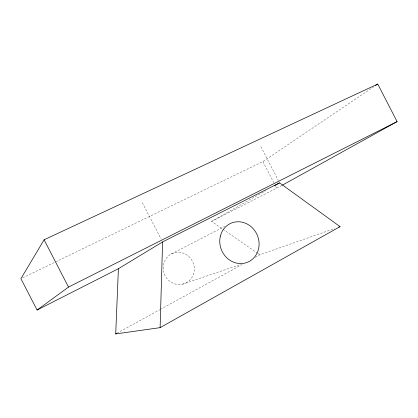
<?xml version="1.0" encoding="UTF-8"?>
<svg xmlns="http://www.w3.org/2000/svg" width="418" height="418" viewBox="0 0 418 418"><rect width="100%" height="100%" fill="white"/><g stroke="black" fill="none" stroke-linecap="round" stroke-linejoin="round"><path stroke-width="0.31" stroke-dasharray="2.09 1.57" d="M22.661 277.818L262.922 161.567L373.953 86.615M257.66 253.298L211.592 221.383L265.958 190.561M211.592 221.383L281.857 185.456M116.852 333.303L159.739 309.748M160.308 309.43L242.074 264.516M255.226 257.295L259.803 254.781L334.541 228.568M171.417 253.935L224.712 226.431M182.53 284.214A16.25 15.461 68.1 0 0 189.924 257.613A16.25 15.461 68.1 0 0 163.762 263.476A16.25 15.461 68.1 0 0 182.53 284.214L240.92 264.406M258.193 253.669L259.803 254.781M260.884 146.692L278.367 180.56M262.922 161.567L273.785 182.614M275.546 186.026L276.721 188.304M142.345 202.704L161.102 239.049"/><path stroke-width="0.63" d="M160.115 327.649L162.592 241.933L279.553 182.859L340.053 226.634L160.115 327.649L115.708 333.93L118.404 268.722L162.592 241.933M282.427 185.143L397.1 121.607L377.726 84.07L44.104 239.78L20.9 278.67L37.087 310.031L118.404 268.722M37.087 310.031L68.515 287.082L397.1 121.607M375.568 85.523L377.726 84.07M274.454 185.749L279.553 182.859M115.708 333.93L116.852 333.303M338.831 227.063L340.053 226.634M44.104 239.78L68.515 287.082M220.406 236.034A21.187 19.369 66.6 0 0 244.608 263.157A21.187 19.369 66.6 0 0 253.277 228.808A21.187 19.369 66.6 0 0 220.406 236.034"/></g></svg>
